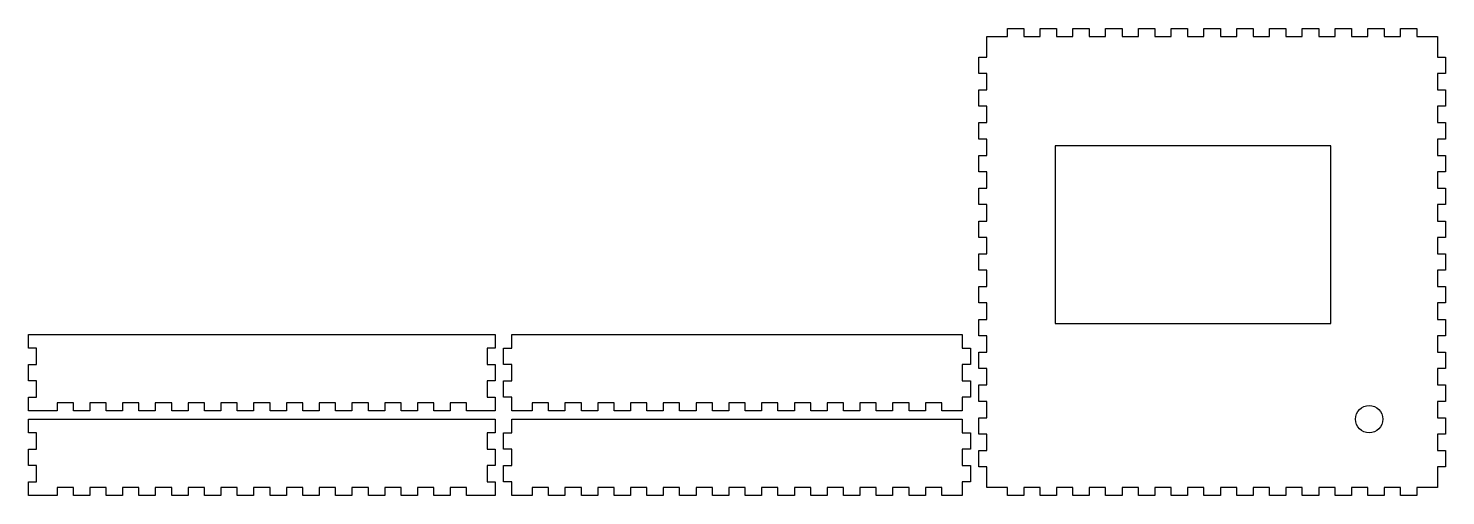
# Model space of a CAD drawing. Header units: millimetres. Extents: x 0 to 519, y 3 to 174.
import ezdxf

# ---------------------------------------------------------------- set-up
doc = ezdxf.new("R2010")
doc.units = ezdxf.units.MM
doc.layers.get('0').update_dxf_attribs({"linetype": 'CONTINUOUS'})

msp = doc.modelspace()

# ---------------------------------------------------------------- linework, layer by layer
for p, q in [((351, 171), (358.5, 171)), ((351, 151.5), (351, 157.5)), ((516, 13.5), (516, 6)), ((502.5, 6), (496.5, 6))]:
    msp.add_line(p, q)
for points in [[(388.5, 171), (394.5, 171), (394.5, 174), (400.5, 174), (400.5, 171), (406.5, 171), (406.5, 174), (412.5, 174), (412.5, 171), (418.5, 171), (418.5, 174), (424.5, 174), (424.5, 171), (430.5, 171), (430.5, 174), (436.5, 174), (436.5, 171), (442.5, 171), (442.5, 174), (448.5, 174), (448.5, 171), (454.5, 171), (454.5, 174), (460.5, 174), (460.5, 171), (466.5, 171), (466.5, 174), (472.5, 174), (472.5, 171), (478.5, 171), (478.5, 174), (484.5, 174), (484.5, 171), (490.5, 171), (490.5, 174), (496.5, 174), (496.5, 171), (502.5, 171), (502.5, 174), (508.5, 174), (508.5, 171), (516, 171), (516, 169.5), (516, 163.5), (519, 163.5), (519, 157.5), (516, 157.5), (516, 151.5), (519, 151.5), (519, 145.5), (516, 145.5), (516, 139.5), (519, 139.5), (519, 133.5), (516, 133.5), (516, 127.5), (519, 127.5), (519, 121.5), (516, 121.5), (516, 115.5), (519, 115.5), (519, 109.5), (516, 109.5), (516, 103.5), (519, 103.5), (519, 97.5), (516, 97.5), (516, 91.5), (519, 91.5), (519, 85.5), (516, 85.5), (516, 79.5), (519, 79.5), (519, 73.5), (516, 73.5), (516, 67.5), (519, 67.5), (519, 61.5), (516, 61.5), (516, 55.5), (519, 55.5), (519, 49.5), (516, 49.5), (516, 43.5), (519, 43.5), (519, 37.5), (516, 37.5), (516, 31.5), (519, 31.5), (519, 25.5), (516, 25.5), (516, 19.5), (519, 19.5), (519, 13.5), (516, 13.5), (516, 6), (514.5, 6), (508.5, 6), (508.5, 3), (502.5, 3), (502.5, 6), (496.5, 6), (496.5, 3), (490.5, 3), (490.5, 6), (484.5, 6), (484.5, 3), (478.5, 3), (478.5, 6), (472.5, 6), (472.5, 3), (466.5, 3), (466.5, 6), (460.5, 6), (460.5, 3), (454.5, 3), (454.5, 6), (448.5, 6), (448.5, 3), (442.5, 3), (442.5, 6), (436.5, 6), (436.5, 3), (430.5, 3), (430.5, 6), (424.5, 6), (424.5, 3), (418.5, 3), (418.5, 6), (412.5, 6), (412.5, 3), (406.5, 3), (406.5, 6), (400.5, 6), (400.5, 3), (394.5, 3), (394.5, 6), (388.5, 6), (388.5, 3), (382.5, 3), (382.5, 6), (376.5, 6), (376.5, 3), (370.5, 3), (370.5, 6), (364.5, 6), (364.5, 3), (358.5, 3), (358.5, 6), (351, 6), (351, 7.5), (351, 13.5), (348, 13.5), (348, 19.5), (351, 19.5), (351, 25.5), (348, 25.5), (348, 31.5), (351, 31.5), (351, 37.5), (348, 37.5), (348, 43.5), (351, 43.5), (351, 49.5), (348, 49.5), (348, 55.5), (351, 55.5), (351, 61.5), (348, 61.5), (348, 67.5), (351, 67.5), (351, 73.5), (348, 73.5), (348, 79.5), (351, 79.5), (351, 85.5), (348, 85.5), (348, 91.5), (351, 91.5), (351, 97.5), (348, 97.5), (348, 103.5), (351, 103.5), (351, 109.5), (348, 109.5), (348, 115.5), (351, 115.5), (351, 121.5), (348, 121.5), (348, 127.5), (351, 127.5), (351, 133.5), (348, 133.5), (348, 139.5), (351, 139.5), (351, 145.5), (348, 145.5), (348, 151.5), (351, 151.5), (351, 157.5), (348, 157.5), (348, 163.5), (351, 163.5), (351, 171), (352.5, 171), (358.5, 171), (358.5, 174), (364.5, 174), (364.5, 171), (370.5, 171), (370.5, 174), (376.5, 174), (376.5, 171), (382.5, 171), (382.5, 174), (388.5, 174)], [(477, 131), (376, 131), (376, 66), (477, 66)], [(0, 57), (0, 62), (171, 62), (171, 57), (168, 57), (168, 51), (171, 51), (171, 45), (168, 45), (168, 39), (171, 39), (171, 34), (166.5, 34), (160.5, 34), (160.5, 37), (154.5, 37), (154.5, 34), (148.5, 34), (148.5, 37), (142.5, 37), (142.5, 34), (136.5, 34), (136.5, 37), (130.5, 37), (130.5, 34), (124.5, 34), (124.5, 37), (118.5, 37), (118.5, 34), (112.5, 34), (112.5, 37), (106.5, 37), (106.5, 34), (100.5, 34), (100.5, 37), (94.5, 37), (94.5, 34), (88.5, 34), (88.5, 37), (82.5, 37), (82.5, 34), (76.5, 34), (76.5, 37), (70.5, 37), (70.5, 34), (64.5, 34), (64.5, 37), (58.5, 37), (58.5, 34), (52.5, 34), (52.5, 37), (46.5, 37), (46.5, 34), (40.5, 34), (40.5, 37), (34.5, 37), (34.5, 34), (28.5, 34), (28.5, 37), (22.5, 37), (22.5, 34), (16.5, 34), (16.5, 37), (10.5, 37), (10.5, 34), (0, 34), (0, 39), (3, 39), (3, 45), (0, 45), (0, 51), (3, 51), (3, 57)], [(345, 57), (345, 51), (342, 51), (342, 45), (345, 45), (345, 39), (342, 39), (342, 34), (340.5, 34), (334.5, 34), (334.5, 37), (328.5, 37), (328.5, 34), (322.5, 34), (322.5, 37), (316.5, 37), (316.5, 34), (310.5, 34), (310.5, 37), (304.5, 37), (304.5, 34), (298.5, 34), (298.5, 37), (292.5, 37), (292.5, 34), (286.5, 34), (286.5, 37), (280.5, 37), (280.5, 34), (274.5, 34), (274.5, 37), (268.5, 37), (268.5, 34), (262.5, 34), (262.5, 37), (256.5, 37), (256.5, 34), (250.5, 34), (250.5, 37), (244.5, 37), (244.5, 34), (238.5, 34), (238.5, 37), (232.5, 37), (232.5, 34), (226.5, 34), (226.5, 37), (220.5, 37), (220.5, 34), (214.5, 34), (214.5, 37), (208.5, 37), (208.5, 34), (202.5, 34), (202.5, 37), (196.5, 37), (196.5, 34), (190.5, 34), (190.5, 37), (184.5, 37), (184.5, 34), (177, 34), (177, 39), (174, 39), (174, 45), (177, 45), (177, 51), (174, 51), (174, 57), (177, 57), (177, 62), (342, 62), (342, 57)], [(94.5, 6), (94.5, 3), (88.5, 3), (88.5, 6), (82.5, 6), (82.5, 3), (76.5, 3), (76.5, 6), (70.5, 6), (70.5, 3), (64.5, 3), (64.5, 6), (58.5, 6), (58.5, 3), (52.5, 3), (52.5, 6), (46.5, 6), (46.5, 3), (40.5, 3), (40.5, 6), (34.5, 6), (34.5, 3), (28.5, 3), (28.5, 6), (22.5, 6), (22.5, 3), (16.5, 3), (16.5, 6), (10.5, 6), (10.5, 3), (0, 3), (0, 8), (3, 8), (3, 14), (0, 14), (0, 20), (3, 20), (3, 26), (0, 26), (0, 31), (171, 31), (171, 26), (168, 26), (168, 20), (171, 20), (171, 14), (168, 14), (168, 8), (171, 8), (171, 3), (166.5, 3), (160.5, 3), (160.5, 6), (154.5, 6), (154.5, 3), (148.5, 3), (148.5, 6), (142.5, 6), (142.5, 3), (136.5, 3), (136.5, 6), (130.5, 6), (130.5, 3), (124.5, 3), (124.5, 6), (118.5, 6), (118.5, 3), (112.5, 3), (112.5, 6), (106.5, 6), (106.5, 3), (100.5, 3), (100.5, 6)], [(177, 20), (174, 20), (174, 26), (177, 26), (177, 31), (342, 31), (342, 26), (345, 26), (345, 20), (342, 20), (342, 14), (345, 14), (345, 8), (342, 8), (342, 3), (340.5, 3), (334.5, 3), (334.5, 6), (328.5, 6), (328.5, 3), (322.5, 3), (322.5, 6), (316.5, 6), (316.5, 3), (310.5, 3), (310.5, 6), (304.5, 6), (304.5, 3), (298.5, 3), (298.5, 6), (292.5, 6), (292.5, 3), (286.5, 3), (286.5, 6), (280.5, 6), (280.5, 3), (274.5, 3), (274.5, 6), (268.5, 6), (268.5, 3), (262.5, 3), (262.5, 6), (256.5, 6), (256.5, 3), (250.5, 3), (250.5, 6), (244.5, 6), (244.5, 3), (238.5, 3), (238.5, 6), (232.5, 6), (232.5, 3), (226.5, 3), (226.5, 6), (220.5, 6), (220.5, 3), (214.5, 3), (214.5, 6), (208.5, 6), (208.5, 3), (202.5, 3), (202.5, 6), (196.5, 6), (196.5, 3), (190.5, 3), (190.5, 6), (184.5, 6), (184.5, 3), (177, 3), (177, 8), (174, 8), (174, 14), (177, 14)]]:
    msp.add_lwpolyline(points, close=True)
msp.add_circle((491, 31), 5)

doc.saveas('drawing.dxf')
